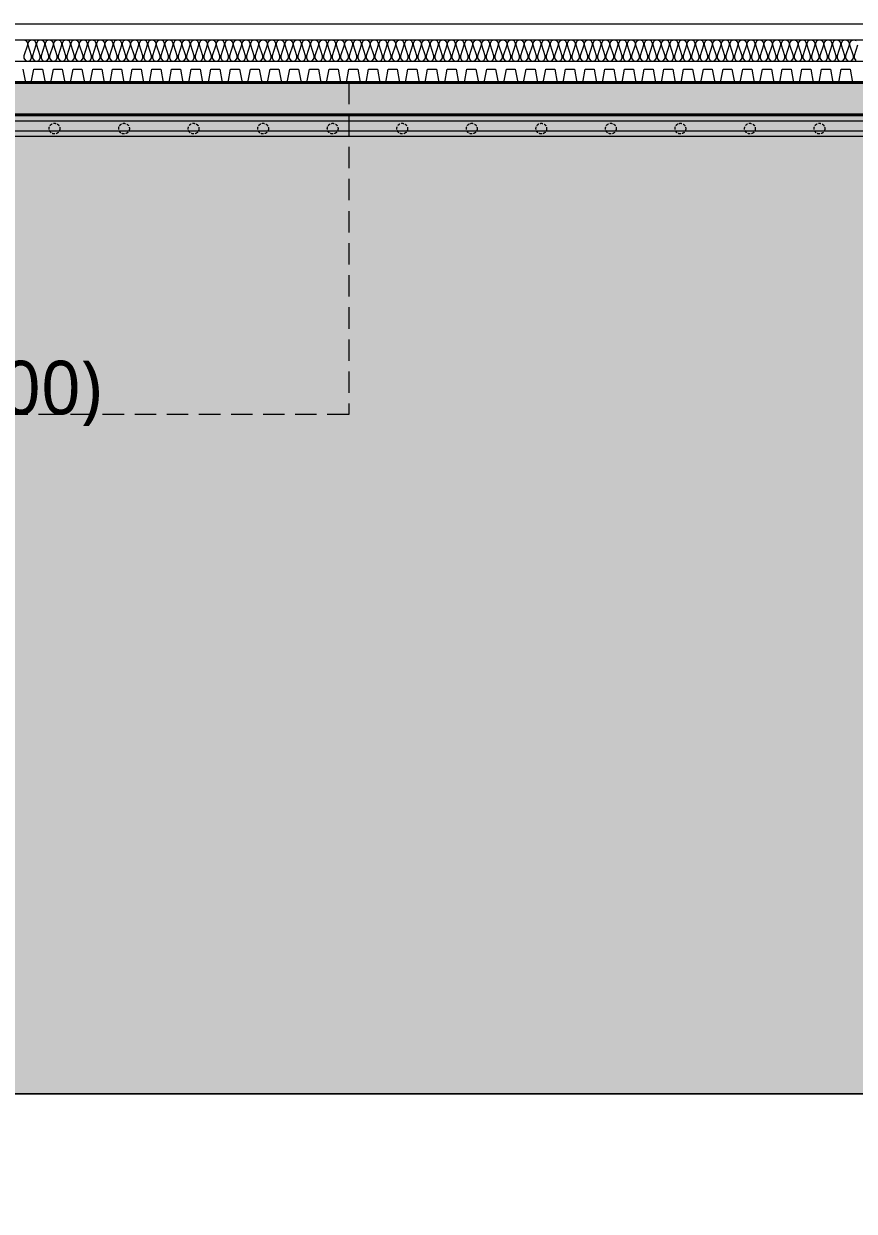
# Model space of a CAD drawing. Header units: millimetres. Extents: x 0 to 420000, y 0 to 297000.
# Drawn here: x 199975 to 207738, y 147403 to 158500 of the extents above; entities that cross this region are included whole.
import ezdxf
from ezdxf.enums import TextEntityAlignment as Align

# ---------------------------------------------------------------- set-up
doc = ezdxf.new("R2010")
doc.units = ezdxf.units.MM
doc.linetypes.add('CEN', pattern=[62, 60, -1, 0, -1])
doc.linetypes.add('HIDDEN', pattern=[0.375, 0.25, -0.125])
for name, color, linetype, lineweight in [('A-AXIS-LINE', 1, 'CEN', 15), ('A-CONC-LIN1', 2, 'Continuous', 40), ('A-SECT-LIN3', 255, 'Continuous', 18), ('A-XXXX-DRBD', 9, 'Continuous', 20), ('A-XXXX-FIN2', 6, 'Continuous', 20), ('A-XXXX-HATC', 8, 'Continuous', 18), ('A-XXXX-HID', 8, 'HIDDEN', 18), ('A-XXXX-INSL2', 8, 'Continuous', 18)]:
    doc.layers.add(name, color=color, linetype=linetype, lineweight=lineweight)
doc.layers.add('A-CONC-SOLD', color=253, linetype='CEN')
doc.layers.add('A-XXXX-SOLD', color=252, linetype='Continuous')
doc.layers.add('A-XXXX-NPLT', color=144, linetype='Continuous', lineweight=15, plot=False)
doc.styles.add('맑은고딕', font='')
doc.styles.get('맑은고딕').set_extended_font_data('Malgun Gothic')
pattern_1 = [(0, (40, -50), (200, 200), [60, -140]), (0, (160, -30), (200, 200), [50, -150]), (0, (150, -20), (200, 200), [40, -160]), (0, (90, 30), (200, 200), [30, -30, 40, -100]), (0, (90, 40), (200, 200), [40, -10, 50, -100]), (0, (0, 80), (200, 200), [50, -150]), (0, (190, 90), (200, 200), [50, -150]), (90, (0, -10), (-200, 200), [30, -170]), (90, (30, 140), (-200, 200), [20, -180]), (90, (40, -50), (-200, 200), [30, -170]), (90, (60, 130), (-200, 200), [10, -190]), (90, (70, 50), (-200, 200), [30, -170]), (90, (90, -20), (-200, 200), [50, -150]), (90, (110, 120), (-200, 200), [30, -170]), (90, (130, 40), (-200, 200), [40, -160]), (90, (140, 40), (-200, 200), [40, -160]), (90, (160, -50), (-200, 200), [20, -180]), (90, (190, -20), (-200, 200), [50, -150]), (45, (20, -30), (0, 200), [84.8528, -197.98991]), (45, (40, -20), (0, 200), [42.4264, -240.41631]), (45, (130, 90), (0, 200), [56.56854, -226.27417]), (45, (130, 100), (0, 200), [42.4264, -240.41631]), (135, (60, 80), (-200, 2e-14), [14.1422, -268.70051]), (135, (20, -30), (-200, 2e-14), [28.2842, -254.55851]), (135, (80, 30), (-200, 2e-14), [28.2842, -254.55851]), (135, (130, 80), (-200, 2e-14), [28.2842, -254.55851]), (135, (190, 120), (-200, 2e-14), [42.4264, -240.41631]), (135, (190, 110), (-200, 2e-14), [28.2842, -254.55851]), (135, (180, 130), (-200, 2e-14), [28.2842, -254.55851]), (135, (120, -50), (-200, 2e-14), [42.4264, -240.41631]), (26.56505, (180, 70), (200, 8e-08), [22.36, -424.8536]), (26.56505, (130, 20), (200, 8e-08), [22.36, -424.8536]), (26.56505, (60, 80), (200, 8e-08), [44.72, -402.4936]), (26.56505, (70, 130), (200, 8e-08), [44.72, -402.4936]), (26.56505, (70, 80), (200, 8e-08), [44.72, -402.4936]), (26.56505, (190, 120), (200, 8e-08), [44.72, -402.4936]), (26.56505, (0, 20), (200, 8e-08), [67.082, -380.1316]), (26.56505, (0, 30), (200, 8e-08), [67.082, -380.1316]), (26.56505, (0, 110), (200, 8e-08), [67.082, -380.1316]), (63.43495, (100, 100), (1e-08, 200), [22.36, -424.8536]), (63.43495, (190, 90), (1e-08, 200), [22.36, -268.333595, 44.72, -111.8]), (63.43495, (170, 70), (1e-08, 200), [44.72, -402.4936]), (63.43495, (50, 90), (1e-08, 200), [44.72, -402.4936]), (63.43495, (40, 90), (1e-08, 200), [44.72, -402.4936]), (63.43495, (110, 110), (1e-08, 200), [67.082, -380.1316]), (116.56505, (60, 60), (-8e-08, 200), [22.36, -424.8536]), (116.56505, (190, 40), (-8e-08, 200), [22.36, -424.8536]), (116.56505, (150, -20), (-8e-08, 200), [44.72, -402.4936]), (116.56505, (140, -10), (-8e-08, 200), [44.72, -402.4936]), (116.56505, (160, 130), (-8e-08, 200), [44.72, -402.4936]), (116.56505, (0, 30), (-8e-08, 200), [44.72, -402.4936]), (116.56505, (100, -50), (-8e-08, 200), [67.082, -380.1316]), (153.43495, (170, 70), (-200, 1e-08), [44.72, -402.4936]), (153.43495, (180, 60), (-200, 1e-08), [44.72, -402.4936]), (153.43495, (30, -40), (-200, 1e-08), [22.36, -424.8536]), (153.43495, (90, 40), (-200, 1e-08), [22.36, -424.8536]), (153.43495, (130, 100), (-200, 1e-08), [22.36, -424.8536])]

# ---------------------------------------------------------------- blocks, each defined once
blk = doc.blocks.new('axis(220316)')
at = {"layer": 'A-AXIS-LINE', "ltscale": 1000}
for p, q in [((4631788.1, -441118.7), (4955413.1, -441118.7)), ((4631788.1, -442118.7), (4955413.1, -442118.7))]:
    blk.add_line(p, q, dxfattribs=at)
blk = doc.blocks.new('횡지하층')
at = {"layer": 'A-CONC-SOLD'}
h = blk.add_hatch(color=256, dxfattribs=at)
h.dxf.hatch_style = 1
h.paths.add_polyline_path([(4890651, -238161), (4890251, -238161), (4890251, -237111), (4890101, -237111), (4890101, -237361), (4889651, -237361), (4889651, -238361), (4889601, -238361), (4889601, -239061), (4889951, -239061), (4889951, -247661), (4889201, -247661), (4889201, -247111), (4889001, -247111), (4889001, -247661), (4758201, -247661), (4758201, -247111), (4758001, -247111), (4758001, -247661), (4757251, -247661), (4757251, -239061), (4757601, -239061), (4757601, -238361), (4757551, -238361), (4757551, -237361), (4757101, -237361), (4757101, -237111), (4756951, -237111), (4756951, -238161), (4756551, -238161), (4756551, -247961), (4890651, -247961)])
at = {"layer": 'A-CONC-LIN1'}
for points in [[(4756551, -247961), (4756551, -238161), (4756951, -238161), (4756951, -237111), (4757101, -237111), (4757101, -237361), (4757551, -237361), (4757551, -238361), (4757601, -238361), (4757601, -239061), (4757251, -239061), (4757251, -247661), (4758001, -247661), (4758001, -247111), (4758201, -247111), (4758201, -247661), (4889001, -247661)], [(4890651, -247961), (4756551, -247961)]]:
    blk.add_lwpolyline(points, dxfattribs=at)
at = {"layer": 'A-XXXX-DRBD'}
blk.add_lwpolyline([(4801555, -247536), (4801579, -247661), (4801633, -247661), (4801656, -247536), (4801739, -247536), (4801763, -247661), (4801817, -247661), (4801841, -247536), (4801923, -247536), (4801947, -247661), (4802001, -247661), (4802025, -247536), (4802107, -247536), (4802131, -247661), (4802185, -247661), (4802209, -247536), (4802292, -247536), (4802315, -247661), (4802370, -247661), (4802393, -247536), (4802476, -247536), (4802499, -247661), (4802554, -247661), (4802577, -247536), (4802660, -247536), (4802683, -247661), (4802738, -247661), (4802761, -247536), (4802844, -247536), (4802867, -247661), (4802922, -247661), (4802945, -247536), (4803028, -247536), (4803051, -247661), (4803106, -247661), (4803129, -247536), (4803212, -247536), (4803235, -247661), (4803290, -247661), (4803313, -247536), (4803396, -247536), (4803419, -247661), (4803474, -247661), (4803497, -247536), (4803580, -247536), (4803604, -247661), (4803658, -247661), (4803681, -247536), (4803764, -247536), (4803788, -247661), (4803842, -247661), (4803866, -247536), (4803948, -247536), (4803972, -247661), (4804026, -247661), (4804050, -247536), (4804132, -247536), (4804156, -247661), (4804210, -247661), (4804234, -247536), (4804317, -247536), (4804340, -247661), (4804394, -247661), (4804418, -247536), (4804501, -247536), (4804524, -247661), (4804579, -247661), (4804602, -247536), (4804685, -247536), (4804708, -247661), (4804763, -247661), (4804786, -247536), (4804869, -247536), (4804892, -247661), (4804947, -247661), (4804970, -247536), (4805053, -247536), (4805076, -247661), (4805131, -247661), (4805154, -247536), (4805237, -247536), (4805260, -247661), (4805315, -247661), (4805338, -247536), (4805421, -247536), (4805444, -247661), (4805499, -247661), (4805522, -247536), (4805605, -247536), (4805628, -247661), (4805683, -247661), (4805706, -247536), (4805789, -247536), (4805813, -247661), (4805867, -247661), (4805891, -247536), (4805973, -247536), (4805997, -247661), (4806051, -247661), (4806075, -247536), (4806157, -247536), (4806181, -247661), (4806235, -247661), (4806259, -247536), (4806342, -247536), (4806365, -247661), (4806419, -247661), (4806443, -247536), (4806526, -247536), (4806549, -247661), (4806604, -247661), (4806627, -247536), (4806710, -247536), (4806733, -247661), (4806788, -247661), (4806811, -247536), (4806894, -247536), (4806917, -247661), (4806972, -247661), (4806995, -247536), (4807078, -247536), (4807101, -247661), (4807156, -247661), (4807179, -247536), (4807262, -247536), (4807285, -247661), (4807340, -247661), (4807363, -247536), (4807446, -247536), (4807469, -247661), (4807524, -247661), (4807547, -247536), (4807630, -247536), (4807653, -247661), (4807708, -247661), (4807731, -247536), (4807814, -247536), (4807838, -247661), (4807892, -247661), (4807916, -247536), (4807998, -247536), (4808022, -247661), (4808076, -247661), (4808100, -247536), (4808182, -247536), (4808206, -247661), (4808260, -247661), (4808284, -247536), (4808367, -247536), (4808390, -247661), (4808444, -247661), (4808468, -247536), (4808551, -247536), (4808574, -247661), (4808629, -247661), (4808652, -247536), (4808735, -247536), (4808758, -247661), (4808813, -247661), (4808836, -247536), (4808919, -247536), (4808942, -247661), (4808997, -247661), (4809020, -247536), (4809103, -247536), (4809126, -247661), (4809181, -247661), (4809204, -247536), (4809287, -247536), (4809310, -247661), (4809365, -247661)], dxfattribs=at)
at = {"layer": 'A-XXXX-FIN2'}
blk.add_line((4758351, -247111), (4888851, -247111), dxfattribs=at)
at = {"layer": 'A-XXXX-INSL2'}
for p, q in [((4758201, -247261), (4889001, -247261)), ((4758201, -247461), (4889001, -247461))]:
    blk.add_line(p, q, dxfattribs=at)
for points in [[(4801561, -247261), (4801583, -247269), (4801597, -247289), (4801597, -247311), (4801565, -247411), (4801565, -247433), (4801579, -247453), (4801601, -247461), (4801623, -247453), (4801637, -247433), (4801637, -247411), (4801605, -247311), (4801605, -247289), (4801619, -247269), (4801641, -247261), (4801663, -247269), (4801677, -247289), (4801677, -247311), (4801645, -247411), (4801645, -247433), (4801659, -247453), (4801681, -247461), (4801703, -247453), (4801717, -247433), (4801717, -247411), (4801685, -247311), (4801685, -247289), (4801699, -247269), (4801721, -247261), (4801743, -247269), (4801757, -247289), (4801757, -247311), (4801725, -247411), (4801725, -247433), (4801739, -247453), (4801761, -247461), (4801783, -247453), (4801797, -247433), (4801797, -247411), (4801765, -247311), (4801765, -247289), (4801779, -247269), (4801801, -247261), (4801823, -247269), (4801837, -247289), (4801837, -247311), (4801805, -247411), (4801805, -247433), (4801819, -247453), (4801841, -247461), (4801863, -247453), (4801877, -247433), (4801877, -247411), (4801845, -247311), (4801845, -247289), (4801859, -247269), (4801881, -247261), (4801903, -247269), (4801917, -247289), (4801917, -247311), (4801885, -247411), (4801885, -247433), (4801899, -247453), (4801921, -247461), (4801943, -247453), (4801957, -247433), (4801957, -247411), (4801925, -247311), (4801925, -247289), (4801939, -247269), (4801961, -247261), (4801983, -247269), (4801997, -247289), (4801997, -247311), (4801965, -247411), (4801965, -247433), (4801979, -247453), (4802001, -247461), (4802023, -247453), (4802037, -247433), (4802037, -247411), (4802005, -247311), (4802005, -247289), (4802019, -247269), (4802041, -247261), (4802063, -247269), (4802077, -247289), (4802077, -247311), (4802045, -247411), (4802045, -247433), (4802059, -247453), (4802081, -247461), (4802103, -247453), (4802117, -247433), (4802117, -247411), (4802085, -247311), (4802085, -247289), (4802099, -247269), (4802121, -247261), (4802143, -247269), (4802157, -247289), (4802157, -247311), (4802125, -247411), (4802125, -247433), (4802139, -247453), (4802161, -247461), (4802183, -247453), (4802197, -247433), (4802197, -247411), (4802165, -247311), (4802165, -247289), (4802179, -247269), (4802201, -247261), (4802223, -247269), (4802237, -247289), (4802237, -247311), (4802205, -247411), (4802205, -247433), (4802219, -247453), (4802241, -247461), (4802263, -247453), (4802277, -247433), (4802277, -247411), (4802245, -247311), (4802245, -247289), (4802259, -247269), (4802281, -247261), (4802303, -247269), (4802317, -247289), (4802317, -247311), (4802285, -247411), (4802285, -247433), (4802299, -247453), (4802321, -247461), (4802343, -247453), (4802357, -247433), (4802357, -247411), (4802325, -247311), (4802325, -247289), (4802339, -247269), (4802361, -247261), (4802383, -247269), (4802397, -247289), (4802397, -247311), (4802365, -247411), (4802365, -247433), (4802379, -247453), (4802401, -247461), (4802423, -247453), (4802437, -247433), (4802437, -247411), (4802405, -247311), (4802405, -247289), (4802419, -247269), (4802441, -247261), (4802463, -247269), (4802477, -247289), (4802477, -247311), (4802445, -247411), (4802445, -247433), (4802459, -247453), (4802481, -247461), (4802503, -247453), (4802517, -247433), (4802517, -247411), (4802485, -247311), (4802485, -247289), (4802499, -247269), (4802521, -247261), (4802543, -247269), (4802557, -247289), (4802557, -247311), (4802525, -247411), (4802525, -247433), (4802539, -247453), (4802561, -247461), (4802583, -247453), (4802597, -247433), (4802597, -247411), (4802565, -247311), (4802565, -247289), (4802579, -247269), (4802601, -247261), (4802623, -247269), (4802637, -247289), (4802637, -247311), (4802605, -247411), (4802605, -247433), (4802619, -247453), (4802641, -247461), (4802663, -247453), (4802677, -247433), (4802677, -247411), (4802645, -247311), (4802645, -247289), (4802659, -247269), (4802681, -247261), (4802703, -247269), (4802717, -247289), (4802717, -247311), (4802685, -247411), (4802685, -247433), (4802699, -247453), (4802721, -247461), (4802743, -247453), (4802757, -247433), (4802757, -247411), (4802725, -247311), (4802725, -247289), (4802739, -247269), (4802761, -247261), (4802783, -247269), (4802797, -247289), (4802797, -247311), (4802765, -247411), (4802765, -247433), (4802779, -247453), (4802801, -247461), (4802823, -247453), (4802837, -247433), (4802837, -247411), (4802805, -247311), (4802805, -247289), (4802819, -247269), (4802841, -247261), (4802863, -247269), (4802877, -247289), (4802877, -247311), (4802845, -247411), (4802845, -247433), (4802859, -247453), (4802881, -247461), (4802903, -247453), (4802917, -247433), (4802917, -247411), (4802885, -247311), (4802885, -247289), (4802899, -247269), (4802921, -247261), (4802943, -247269), (4802957, -247289), (4802957, -247311), (4802925, -247411), (4802925, -247433), (4802939, -247453), (4802961, -247461), (4802983, -247453), (4802997, -247433), (4802997, -247411), (4802965, -247311), (4802965, -247289), (4802979, -247269), (4803001, -247261), (4803023, -247269), (4803037, -247289), (4803037, -247311), (4803005, -247411), (4803005, -247433), (4803019, -247453), (4803041, -247461), (4803063, -247453), (4803077, -247433), (4803077, -247411), (4803045, -247311), (4803045, -247289), (4803059, -247269), (4803081, -247261), (4803103, -247269), (4803117, -247289), (4803117, -247311), (4803085, -247411), (4803085, -247433), (4803099, -247453), (4803121, -247461), (4803143, -247453), (4803157, -247433), (4803157, -247411), (4803125, -247311), (4803125, -247289), (4803139, -247269), (4803161, -247261), (4803183, -247269), (4803197, -247289), (4803197, -247311), (4803165, -247411), (4803165, -247433), (4803179, -247453), (4803201, -247461), (4803223, -247453), (4803237, -247433), (4803237, -247411), (4803205, -247311), (4803205, -247289), (4803219, -247269), (4803241, -247261), (4803263, -247269), (4803277, -247289), (4803277, -247311), (4803245, -247411), (4803245, -247433), (4803259, -247453), (4803281, -247461), (4803303, -247453), (4803317, -247433), (4803317, -247411), (4803285, -247311), (4803285, -247289), (4803299, -247269), (4803321, -247261), (4803343, -247269), (4803357, -247289), (4803357, -247311), (4803325, -247411), (4803325, -247433), (4803339, -247453), (4803361, -247461), (4803383, -247453), (4803397, -247433), (4803397, -247411), (4803365, -247311), (4803365, -247289), (4803379, -247269), (4803401, -247261), (4803423, -247269), (4803437, -247289), (4803437, -247311), (4803405, -247411), (4803405, -247433), (4803419, -247453), (4803441, -247461), (4803463, -247453), (4803477, -247433), (4803477, -247411), (4803445, -247311), (4803445, -247289), (4803459, -247269), (4803481, -247261), (4803503, -247269), (4803517, -247289), (4803517, -247311), (4803485, -247411), (4803485, -247433), (4803499, -247453), (4803521, -247461), (4803543, -247453), (4803557, -247433), (4803557, -247411), (4803525, -247311), (4803525, -247289), (4803539, -247269), (4803561, -247261), (4803583, -247269), (4803597, -247289), (4803597, -247311), (4803565, -247411), (4803565, -247433), (4803579, -247453), (4803601, -247461), (4803623, -247453), (4803637, -247433), (4803637, -247411), (4803605, -247311), (4803605, -247289), (4803619, -247269), (4803641, -247261), (4803663, -247269), (4803677, -247289), (4803677, -247311), (4803645, -247411), (4803645, -247433), (4803659, -247453), (4803681, -247461), (4803703, -247453), (4803717, -247433), (4803717, -247411), (4803685, -247311), (4803685, -247289), (4803699, -247269), (4803721, -247261), (4803743, -247269), (4803757, -247289), (4803757, -247311), (4803725, -247411), (4803725, -247433), (4803739, -247453), (4803761, -247461), (4803783, -247453), (4803797, -247433), (4803797, -247411), (4803765, -247311), (4803765, -247289), (4803779, -247269), (4803801, -247261), (4803823, -247269), (4803837, -247289), (4803837, -247311), (4803805, -247411), (4803805, -247433), (4803819, -247453), (4803841, -247461), (4803863, -247453), (4803877, -247433), (4803877, -247411), (4803845, -247311), (4803845, -247289), (4803859, -247269), (4803881, -247261), (4803903, -247269), (4803917, -247289), (4803917, -247311), (4803885, -247411), (4803885, -247433), (4803899, -247453), (4803921, -247461), (4803943, -247453), (4803957, -247433), (4803957, -247411), (4803925, -247311), (4803925, -247289), (4803939, -247269), (4803961, -247261), (4803983, -247269), (4803997, -247289), (4803997, -247311), (4803965, -247411), (4803965, -247433), (4803979, -247453), (4804001, -247461), (4804023, -247453), (4804037, -247433), (4804037, -247411), (4804005, -247311), (4804005, -247289), (4804019, -247269), (4804041, -247261), (4804063, -247269), (4804077, -247289), (4804077, -247311), (4804045, -247411), (4804045, -247433), (4804059, -247453), (4804081, -247461), (4804103, -247453), (4804117, -247433), (4804117, -247411), (4804085, -247311), (4804085, -247289), (4804099, -247269), (4804121, -247261), (4804143, -247269), (4804157, -247289), (4804157, -247311), (4804125, -247411), (4804125, -247433), (4804139, -247453), (4804161, -247461), (4804183, -247453), (4804197, -247433), (4804197, -247411), (4804165, -247311), (4804165, -247289), (4804179, -247269), (4804201, -247261), (4804223, -247269), (4804237, -247289), (4804237, -247311), (4804205, -247411), (4804205, -247433), (4804219, -247453), (4804241, -247461), (4804263, -247453), (4804277, -247433), (4804277, -247411), (4804245, -247311), (4804245, -247289), (4804259, -247269), (4804281, -247261), (4804303, -247269), (4804317, -247289), (4804317, -247311), (4804285, -247411), (4804285, -247433), (4804299, -247453), (4804321, -247461), (4804343, -247453), (4804357, -247433), (4804357, -247411), (4804325, -247311), (4804325, -247289), (4804339, -247269), (4804361, -247261), (4804383, -247269), (4804397, -247289), (4804397, -247311), (4804365, -247411), (4804365, -247433), (4804379, -247453), (4804401, -247461), (4804423, -247453), (4804437, -247433), (4804437, -247411), (4804405, -247311), (4804405, -247289), (4804419, -247269), (4804441, -247261), (4804463, -247269), (4804477, -247289), (4804477, -247311), (4804445, -247411), (4804445, -247433), (4804459, -247453), (4804481, -247461), (4804503, -247453), (4804517, -247433), (4804517, -247411), (4804485, -247311), (4804485, -247289), (4804499, -247269), (4804521, -247261), (4804543, -247269), (4804557, -247289), (4804557, -247311), (4804525, -247411), (4804525, -247433), (4804539, -247453), (4804561, -247461), (4804583, -247453), (4804597, -247433), (4804597, -247411), (4804565, -247311), (4804565, -247289), (4804579, -247269), (4804601, -247261), (4804623, -247269), (4804637, -247289), (4804637, -247311), (4804605, -247411), (4804605, -247433), (4804619, -247453), (4804641, -247461), (4804663, -247453), (4804677, -247433), (4804677, -247411), (4804645, -247311), (4804645, -247289), (4804659, -247269), (4804681, -247261), (4804703, -247269), (4804717, -247289), (4804717, -247311), (4804685, -247411), (4804685, -247433), (4804699, -247453), (4804721, -247461), (4804743, -247453), (4804757, -247433), (4804757, -247411), (4804725, -247311), (4804725, -247289), (4804739, -247269), (4804761, -247261), (4804783, -247269), (4804797, -247289), (4804797, -247311), (4804765, -247411), (4804765, -247433), (4804779, -247453), (4804801, -247461), (4804823, -247453), (4804837, -247433), (4804837, -247411), (4804805, -247311), (4804805, -247289), (4804819, -247269), (4804841, -247261), (4804863, -247269), (4804877, -247289), (4804877, -247311), (4804845, -247411), (4804845, -247433), (4804859, -247453), (4804881, -247461), (4804903, -247453), (4804917, -247433), (4804917, -247411), (4804885, -247311), (4804885, -247289), (4804899, -247269), (4804921, -247261), (4804943, -247269), (4804957, -247289), (4804957, -247311), (4804925, -247411), (4804925, -247433), (4804939, -247453), (4804961, -247461), (4804983, -247453), (4804997, -247433), (4804997, -247411), (4804965, -247311), (4804965, -247289), (4804979, -247269), (4805001, -247261), (4805023, -247269), (4805037, -247289), (4805037, -247311), (4805005, -247411), (4805005, -247433), (4805019, -247453), (4805041, -247461), (4805063, -247453), (4805077, -247433), (4805077, -247411), (4805045, -247311), (4805045, -247289), (4805059, -247269), (4805081, -247261), (4805103, -247269), (4805117, -247289), (4805117, -247311), (4805085, -247411), (4805085, -247433), (4805099, -247453), (4805121, -247461), (4805143, -247453), (4805157, -247433), (4805157, -247411), (4805125, -247311), (4805125, -247289), (4805139, -247269), (4805161, -247261), (4805183, -247269), (4805197, -247289), (4805197, -247311), (4805165, -247411), (4805165, -247433), (4805179, -247453), (4805201, -247461), (4805223, -247453), (4805237, -247433), (4805237, -247411), (4805205, -247311), (4805205, -247289), (4805219, -247269), (4805241, -247261), (4805263, -247269), (4805277, -247289), (4805277, -247311), (4805245, -247411), (4805245, -247433), (4805259, -247453), (4805281, -247461), (4805303, -247453), (4805317, -247433), (4805317, -247411), (4805285, -247311), (4805285, -247289), (4805299, -247269), (4805321, -247261), (4805343, -247269), (4805357, -247289), (4805357, -247311), (4805325, -247411), (4805325, -247433), (4805339, -247453), (4805361, -247461), (4805383, -247453), (4805397, -247433), (4805397, -247411), (4805365, -247311), (4805365, -247289), (4805379, -247269), (4805401, -247261), (4805423, -247269), (4805437, -247289), (4805437, -247311), (4805405, -247411), (4805405, -247433), (4805419, -247453), (4805441, -247461), (4805463, -247453), (4805477, -247433), (4805477, -247411), (4805445, -247311), (4805445, -247289), (4805459, -247269), (4805481, -247261), (4805503, -247269), (4805517, -247289), (4805517, -247311), (4805485, -247411), (4805485, -247433), (4805499, -247453), (4805521, -247461), (4805543, -247453), (4805557, -247433), (4805557, -247411), (4805525, -247311), (4805525, -247289), (4805539, -247269), (4805561, -247261), (4805583, -247269), (4805597, -247289), (4805597, -247311), (4805565, -247411), (4805565, -247433), (4805579, -247453), (4805601, -247461), (4805623, -247453), (4805637, -247433), (4805637, -247411), (4805605, -247311), (4805605, -247289), (4805619, -247269), (4805641, -247261), (4805663, -247269), (4805677, -247289), (4805677, -247311), (4805645, -247411), (4805645, -247433), (4805659, -247453), (4805681, -247461), (4805703, -247453), (4805717, -247433), (4805717, -247411), (4805685, -247311), (4805685, -247289), (4805699, -247269), (4805721, -247261), (4805743, -247269), (4805757, -247289), (4805757, -247311), (4805725, -247411), (4805725, -247433), (4805739, -247453), (4805761, -247461), (4805783, -247453), (4805797, -247433), (4805797, -247411), (4805765, -247311), (4805765, -247289), (4805779, -247269), (4805801, -247261), (4805823, -247269), (4805837, -247289), (4805837, -247311), (4805805, -247411), (4805805, -247433), (4805819, -247453), (4805841, -247461), (4805863, -247453), (4805877, -247433), (4805877, -247411), (4805845, -247311), (4805845, -247289), (4805859, -247269), (4805881, -247261), (4805903, -247269), (4805917, -247289), (4805917, -247311), (4805885, -247411), (4805885, -247433), (4805899, -247453), (4805921, -247461), (4805943, -247453), (4805957, -247433), (4805957, -247411), (4805925, -247311), (4805925, -247289), (4805939, -247269), (4805961, -247261), (4805983, -247269), (4805997, -247289), (4805997, -247311), (4805965, -247411), (4805965, -247433), (4805979, -247453), (4806001, -247461), (4806023, -247453), (4806037, -247433), (4806037, -247411), (4806005, -247311), (4806005, -247289), (4806019, -247269), (4806041, -247261), (4806063, -247269), (4806077, -247289), (4806077, -247311), (4806045, -247411), (4806045, -247433), (4806059, -247453), (4806081, -247461), (4806103, -247453), (4806117, -247433), (4806117, -247411), (4806085, -247311), (4806085, -247289), (4806099, -247269), (4806121, -247261), (4806143, -247269), (4806157, -247289), (4806157, -247311), (4806125, -247411), (4806125, -247433), (4806139, -247453), (4806161, -247461), (4806183, -247453), (4806197, -247433), (4806197, -247411), (4806165, -247311), (4806165, -247289), (4806179, -247269), (4806201, -247261), (4806223, -247269), (4806237, -247289), (4806237, -247311), (4806205, -247411), (4806205, -247433), (4806219, -247453), (4806241, -247461), (4806263, -247453), (4806277, -247433), (4806277, -247411), (4806245, -247311), (4806245, -247289), (4806259, -247269), (4806281, -247261), (4806303, -247269), (4806317, -247289), (4806317, -247311), (4806285, -247411), (4806285, -247433), (4806299, -247453), (4806321, -247461), (4806343, -247453), (4806357, -247433), (4806357, -247411), (4806325, -247311), (4806325, -247289), (4806339, -247269), (4806361, -247261), (4806383, -247269), (4806397, -247289), (4806397, -247311), (4806365, -247411), (4806365, -247433), (4806379, -247453), (4806401, -247461), (4806423, -247453), (4806437, -247433), (4806437, -247411), (4806405, -247311), (4806405, -247289), (4806419, -247269), (4806441, -247261), (4806463, -247269), (4806477, -247289), (4806477, -247311), (4806445, -247411), (4806445, -247433), (4806459, -247453), (4806481, -247461), (4806503, -247453), (4806517, -247433), (4806517, -247411), (4806485, -247311), (4806485, -247289), (4806499, -247269), (4806521, -247261), (4806543, -247269), (4806557, -247289), (4806557, -247311), (4806525, -247411), (4806525, -247433), (4806539, -247453), (4806561, -247461), (4806583, -247453), (4806597, -247433), (4806597, -247411), (4806565, -247311), (4806565, -247289), (4806579, -247269), (4806601, -247261), (4806623, -247269), (4806637, -247289), (4806637, -247311), (4806605, -247411), (4806605, -247433), (4806619, -247453), (4806641, -247461), (4806663, -247453), (4806677, -247433), (4806677, -247411), (4806645, -247311), (4806645, -247289), (4806659, -247269), (4806681, -247261), (4806703, -247269), (4806717, -247289), (4806717, -247311), (4806685, -247411), (4806685, -247433), (4806699, -247453), (4806721, -247461), (4806743, -247453), (4806757, -247433), (4806757, -247411), (4806725, -247311), (4806725, -247289), (4806739, -247269), (4806761, -247261), (4806783, -247269), (4806797, -247289), (4806797, -247311), (4806765, -247411), (4806765, -247433), (4806779, -247453), (4806801, -247461), (4806823, -247453), (4806837, -247433), (4806837, -247411), (4806805, -247311), (4806805, -247289), (4806819, -247269), (4806841, -247261), (4806863, -247269), (4806877, -247289), (4806877, -247311), (4806845, -247411), (4806845, -247433), (4806859, -247453), (4806881, -247461), (4806903, -247453), (4806917, -247433), (4806917, -247411), (4806885, -247311), (4806885, -247289), (4806899, -247269), (4806921, -247261), (4806943, -247269), (4806957, -247289), (4806957, -247311), (4806925, -247411), (4806925, -247433), (4806939, -247453), (4806961, -247461), (4806983, -247453), (4806997, -247433), (4806997, -247411), (4806965, -247311), (4806965, -247289), (4806979, -247269), (4807001, -247261), (4807023, -247269), (4807037, -247289), (4807037, -247311), (4807005, -247411), (4807005, -247433), (4807019, -247453), (4807041, -247461), (4807063, -247453), (4807077, -247433), (4807077, -247411), (4807045, -247311), (4807045, -247289), (4807059, -247269), (4807081, -247261), (4807103, -247269), (4807117, -247289), (4807117, -247311), (4807085, -247411), (4807085, -247433), (4807099, -247453), (4807121, -247461), (4807143, -247453), (4807157, -247433), (4807157, -247411), (4807125, -247311), (4807125, -247289), (4807139, -247269), (4807161, -247261), (4807183, -247269), (4807197, -247289), (4807197, -247311), (4807165, -247411), (4807165, -247433), (4807179, -247453), (4807201, -247461), (4807223, -247453), (4807237, -247433), (4807237, -247411), (4807205, -247311), (4807205, -247289), (4807219, -247269), (4807241, -247261), (4807263, -247269), (4807277, -247289), (4807277, -247311), (4807245, -247411), (4807245, -247433), (4807259, -247453), (4807281, -247461), (4807303, -247453), (4807317, -247433), (4807317, -247411), (4807285, -247311), (4807285, -247289), (4807299, -247269), (4807321, -247261), (4807343, -247269), (4807357, -247289), (4807357, -247311), (4807325, -247411), (4807325, -247433), (4807339, -247453), (4807361, -247461), (4807383, -247453), (4807397, -247433), (4807397, -247411), (4807365, -247311), (4807365, -247289), (4807379, -247269), (4807401, -247261), (4807423, -247269), (4807437, -247289), (4807437, -247311), (4807405, -247411), (4807405, -247433), (4807419, -247453), (4807441, -247461), (4807463, -247453), (4807477, -247433), (4807477, -247411), (4807445, -247311), (4807445, -247289), (4807459, -247269), (4807481, -247261), (4807503, -247269), (4807517, -247289), (4807517, -247311), (4807485, -247411), (4807485, -247433), (4807499, -247453), (4807521, -247461), (4807543, -247453), (4807557, -247433), (4807557, -247411), (4807525, -247311), (4807525, -247289), (4807539, -247269), (4807561, -247261), (4807583, -247269), (4807597, -247289), (4807597, -247311), (4807565, -247411), (4807565, -247433), (4807579, -247453), (4807601, -247461), (4807623, -247453), (4807637, -247433), (4807637, -247411), (4807605, -247311), (4807605, -247289), (4807619, -247269), (4807641, -247261), (4807663, -247269), (4807677, -247289), (4807677, -247311), (4807645, -247411), (4807645, -247433), (4807659, -247453), (4807681, -247461), (4807703, -247453), (4807717, -247433), (4807717, -247411), (4807685, -247311), (4807685, -247289), (4807699, -247269), (4807721, -247261), (4807743, -247269), (4807757, -247289), (4807757, -247311), (4807725, -247411), (4807725, -247433), (4807739, -247453), (4807761, -247461), (4807783, -247453), (4807797, -247433), (4807797, -247411), (4807765, -247311), (4807765, -247289), (4807779, -247269), (4807801, -247261), (4807823, -247269), (4807837, -247289), (4807837, -247311), (4807805, -247411), (4807805, -247433), (4807819, -247453), (4807841, -247461), (4807863, -247453), (4807877, -247433), (4807877, -247411), (4807845, -247311), (4807845, -247289), (4807859, -247269), (4807881, -247261), (4807903, -247269), (4807917, -247289), (4807917, -247311), (4807885, -247411), (4807885, -247433), (4807899, -247453), (4807921, -247461), (4807943, -247453), (4807957, -247433), (4807957, -247411), (4807925, -247311), (4807925, -247289), (4807939, -247269), (4807961, -247261), (4807983, -247269), (4807997, -247289), (4807997, -247311), (4807965, -247411), (4807965, -247433), (4807979, -247453), (4808001, -247461), (4808023, -247453), (4808037, -247433), (4808037, -247411), (4808005, -247311), (4808005, -247289), (4808019, -247269), (4808041, -247261), (4808063, -247269), (4808077, -247289), (4808077, -247311), (4808045, -247411), (4808045, -247433), (4808059, -247453), (4808081, -247461), (4808103, -247453), (4808117, -247433), (4808117, -247411), (4808085, -247311), (4808085, -247289), (4808099, -247269), (4808121, -247261), (4808143, -247269), (4808157, -247289), (4808157, -247311), (4808125, -247411), (4808125, -247433), (4808139, -247453), (4808161, -247461), (4808183, -247453), (4808197, -247433), (4808197, -247411), (4808165, -247311), (4808165, -247289), (4808179, -247269), (4808201, -247261), (4808223, -247269), (4808237, -247289), (4808237, -247311), (4808205, -247411), (4808205, -247433), (4808219, -247453), (4808241, -247461), (4808263, -247453), (4808277, -247433), (4808277, -247411), (4808245, -247311), (4808245, -247289), (4808259, -247269), (4808281, -247261), (4808303, -247269), (4808317, -247289), (4808317, -247311), (4808285, -247411), (4808285, -247433), (4808299, -247453), (4808321, -247461), (4808343, -247453), (4808357, -247433), (4808357, -247411), (4808325, -247311), (4808325, -247289), (4808339, -247269), (4808361, -247261), (4808383, -247269), (4808397, -247289), (4808397, -247311), (4808365, -247411), (4808365, -247433), (4808379, -247453), (4808401, -247461), (4808423, -247453), (4808437, -247433), (4808437, -247411), (4808405, -247311), (4808405, -247289), (4808419, -247269), (4808441, -247261), (4808463, -247269), (4808477, -247289), (4808477, -247311), (4808445, -247411), (4808445, -247433), (4808459, -247453), (4808481, -247461), (4808503, -247453), (4808517, -247433), (4808517, -247411), (4808485, -247311), (4808485, -247289), (4808499, -247269), (4808521, -247261), (4808543, -247269), (4808557, -247289), (4808557, -247311), (4808525, -247411), (4808525, -247433), (4808539, -247453), (4808561, -247461), (4808583, -247453), (4808597, -247433), (4808597, -247411), (4808565, -247311), (4808565, -247289), (4808579, -247269), (4808601, -247261), (4808623, -247269), (4808637, -247289), (4808637, -247311), (4808605, -247411), (4808605, -247433), (4808619, -247453), (4808641, -247461), (4808663, -247453), (4808677, -247433), (4808677, -247411), (4808645, -247311), (4808645, -247289), (4808659, -247269), (4808681, -247261), (4808703, -247269), (4808717, -247289), (4808717, -247311), (4808685, -247411), (4808685, -247433), (4808699, -247453), (4808721, -247461), (4808743, -247453), (4808757, -247433), (4808757, -247411), (4808725, -247311), (4808725, -247289), (4808739, -247269), (4808761, -247261), (4808783, -247269), (4808797, -247289), (4808797, -247311), (4808765, -247411), (4808765, -247433), (4808779, -247453), (4808801, -247461), (4808823, -247453), (4808837, -247433), (4808837, -247411), (4808805, -247311), (4808805, -247289), (4808819, -247269), (4808841, -247261), (4808863, -247269), (4808877, -247289), (4808877, -247311), (4808845, -247411), (4808845, -247433), (4808859, -247453), (4808881, -247461), (4808903, -247453), (4808917, -247433), (4808917, -247411), (4808885, -247311), (4808885, -247289), (4808899, -247269), (4808921, -247261), (4808943, -247269), (4808957, -247289), (4808957, -247311), (4808925, -247411), (4808925, -247433), (4808939, -247453), (4808961, -247461), (4808983, -247453), (4808997, -247433), (4808997, -247411), (4808965, -247311), (4808965, -247289), (4808979, -247269), (4809001, -247261), (4809023, -247269), (4809037, -247289), (4809037, -247311), (4809005, -247411), (4809005, -247433), (4809019, -247453), (4809041, -247461), (4809063, -247453), (4809077, -247433), (4809077, -247411), (4809045, -247311), (4809045, -247289), (4809059, -247269), (4809081, -247261), (4809103, -247269), (4809117, -247289), (4809117, -247311), (4809085, -247411), (4809085, -247433), (4809099, -247453), (4809121, -247461), (4809143, -247453), (4809157, -247433), (4809157, -247411), (4809125, -247311), (4809125, -247289), (4809139, -247269), (4809161, -247261), (4809183, -247269), (4809197, -247289), (4809197, -247311), (4809165, -247411), (4809165, -247433), (4809179, -247453), (4809201, -247461), (4809223, -247453), (4809237, -247433), (4809237, -247411), (4809205, -247311), (4809205, -247289), (4809219, -247269), (4809241, -247261), (4809263, -247269), (4809277, -247289), (4809277, -247311), (4809245, -247411), (4809245, -247433), (4809259, -247453), (4809281, -247461), (4809303, -247453), (4809317, -247433), (4809317, -247411), (4809285, -247311), (4809285, -247289), (4809299, -247269), (4809321, -247261), (4809343, -247269)], [(4809357, -247311), (4809325, -247411), (4809325, -247433), (4809339, -247453)]]:
    blk.add_lwpolyline(points, dxfattribs=at)
blk = doc.blocks.new('PF1')
at = {"layer": 'A-XXXX-HID', "color": 0, "ltscale": 800}
blk.add_lwpolyline([(3000, 0), (3000, -3100), (-3000, -3100), (-3000, 0), (3000, 0)], dxfattribs=at)
at = {"layer": 'A-XXXX-NPLT', "style": '맑은고딕'}
blk.add_text('PF1(H:3100)', height=500, dxfattribs=at).set_placement((-1130, -2901), align=Align.MIDDLE)

msp = doc.modelspace()

# ---------------------------------------------------------------- hatches: boundary and pattern name
at = {"layer": 'A-XXXX-HATC'}
h = msp.add_hatch(dxfattribs=at)
h.set_pattern_fill('DOTS', color=256, scale=10)
h.set_pattern_definition([(0, (0, -50), (7.9375, 15.875), [0, -15.875])])
h.paths.add_polyline_path([(154962.5, 157650), (289062.5, 157650), (289062.5, 157590), (154962.5, 157590)])
h = msp.add_hatch(dxfattribs=at)
h.set_pattern_fill('돌01', color=256, scale=200)
h.set_pattern_definition(pattern_1)
h.paths.add_polyline_path([(289062.5, 157590), (154962.5, 157590), (154962.5, 157450), (289062.5, 157450)])
h = msp.add_hatch(dxfattribs=at)
h.set_pattern_fill('돌01', color=256, scale=200)
h.set_pattern_definition(pattern_1)
h.paths.add_polyline_path([(289062.5, 157590), (154962.5, 157590), (154962.5, 157450), (289062.5, 157450)])
at = {"layer": 'A-XXXX-HID'}
h = msp.add_hatch(dxfattribs=at)
h.set_pattern_fill('KHAT49', color=256, scale=10)
h.set_pattern_definition([(0, (7, 5.5), (10, 10), [0.5, -0.5, 1, -8]), (0, (3, 6), (10, 10), [2.5, -7.5]), (0, (2.5, 6.5), (10, 10), [2.5, -7.5]), (0, (7, 9), (10, 10), [0.5, -9.5]), (0, (2, 10), (10, 10), [1.5, -8.5]), (0, (2, 10.5), (10, 10), [1.5, -8.5]), (0, (8, 11), (10, 10), [3, -7]), (0, (7.5, 11.5), (10, 10), [3, -7]), (0, (5, 12.5), (10, 10), [1, -9]), (0, (5.5, 13), (10, 10), [0.5, -9.5]), (0, (1, 14), (10, 10), [0.5, -0.5, 0.5, -8.5]), (90, (1, 12), (-10, 10), [1.5, -8.5]), (90, (1.5, 8.5), (-10, 10), [0.5, -1, 0.5, -1, 2, -5]), (90, (2.5, 14.5), (-10, 10), [0.5, -9.5]), (90, (4, 10), (-10, 10), [0.5, -9.5]), (90, (4.5, 12.5), (-10, 10), [0.5, -9.5]), (90, (5.5, 7), (-10, 10), [1, -9]), (90, (6, 6.5), (-10, 10), [1.5, -8.5]), (90, (6.5, 12.5), (-10, 10), [1, -0.5, 1, -7.5]), (90, (7, 9.5), (-10, 10), [2, -8]), (90, (7.5, 9.5), (-10, 10), [1, -9]), (90, (8.5, 6), (-10, 10), [2, -8]), (90, (9, 6), (-10, 10), [1.5, -8.5]), (45, (5, 6.5), (0, 10), [0.7071067, -13.43502892]), (45, (6.5, 9), (0, 10), [0.7071067, -13.43502892]), (45, (7.5, 10.5), (0, 10), [0.7071067, -13.43502892]), (45, (0.5, 11.5), (0, 10), [0.7071067, -13.43502892]), (45, (1.5, 13.5), (0, 10), [0.7071067, -13.43502892]), (45, (6, 8), (0, 10), [1.41421, -12.72792562]), (45, (7, 14.5), (0, 10), [1.41421, -12.72792562]), (135, (6.5, 5), (-10, 1e-15), [1.41421, -12.72792562]), (135, (7, 5.5), (-10, 1e-15), [1.41421, -12.72792562]), (135, (8.5, 8), (-10, 1e-15), [1.41421, -12.72792562]), (135, (7, 11.5), (-10, 1e-15), [1.41421, -12.72792562]), (135, (7.5, 11.5), (-10, 1e-15), [1.41421, -12.72792562]), (135, (5.5, 8.5), (-10, 1e-15), [2.12132, -12.02081562]), (135, (9, 8), (-10, 1e-15), [2.12132, -12.02081562]), (135, (5.5, 8), (-10, 1e-15), [2.828427, -11.31370862]), (135, (1, 14), (-10, 1e-15), [2.828427, -11.31370862]), (135, (1, 13.5), (-10, 1e-15), [2.828427, -11.31370862]), (135, (1.5, 8), (-10, 1e-15), [0.7071067, -13.43502892]), (135, (1.5, 10.5), (-10, 1e-15), [0.7071067, -13.43502892]), (26.5650512, (7.5, 5.5), (10, 4e-09), [1.1180339, -21.2426458]), (26.5650512, (5.5, 8.5), (10, 4e-09), [1.1180339, -21.2426458]), (26.5650512, (9, 7.5), (10, 4e-09), [2.236068, -20.12461177]), (26.5650512, (9, 8), (10, 4e-09), [2.236068, -20.12461177]), (63.4349488, (6, 13), (5e-10, 10), [1.118, -11.18, 2.236, -7.82667977]), (63.4349488, (1, 9), (5e-10, 10), [1.1180339, -21.2426458]), (63.4349488, (2.5, 5), (5e-10, 10), [1.1180339, -21.2426458]), (63.4349488, (1.5, 9), (5e-10, 10), [1.1180339, -21.2426458]), (63.4349488, (6.5, 13.5), (5e-10, 10), [1.1180339, -21.2426458]), (63.4349488, (6, 13), (5e-10, 10), [1.1180339, -21.2426458]), (63.4349488, (4, 10.5), (5e-10, 10), [2.236068, -20.12461177]), (63.4349488, (3.5, 10.5), (5e-10, 10), [2.236068, -20.12461177]), (116.5650512, (2, 10.5), (-4e-09, 10), [1.1180339, -21.2426458]), (116.5650512, (2.5, 6), (-4e-09, 10), [2.236068, -20.12461177]), (116.5650512, (2.5, 6.5), (-4e-09, 10), [2.236068, -20.12461177]), (153.4349488, (4.5, 13), (-10, 5e-10), [2.236068, -20.12461177]), (153.4349488, (5.5, 13), (-10, 5e-10), [3.35410196, -19.0065778])])
h.paths.add_polyline_path([(154962.5, 157705), (154962.5, 157505), (289062.5, 157505), (289062.5, 157705)])
at = {"layer": 'A-XXXX-SOLD'}
h = msp.add_hatch(color=256, dxfattribs=at)
h.dxf.hatch_style = 1
edge = h.paths.add_edge_path()
edge.add_line((110962.5, 156300), (110962.5, 156300))
edge.add_line((110962.5, 156300), (110962.5, 167200))
edge.add_line((110962.5, 167200), (111512.5, 167200))
edge.add_line((111512.5, 167200), (111512.5, 167300))
edge.add_line((111512.5, 167300), (100372.7, 167300))
edge.add_line((100372.7, 167300), (100372.7, 167078.1))
edge.add_arc((94222.7, 81943.7), 85356.2, 85.868204, 94.131796)
edge.add_line((88072.7, 167078.1), (88072.7, 167300))
edge.add_line((88072.7, 167300), (50205.2, 167300))
edge.add_line((50205.2, 167300), (50205.2, 148500))
edge.add_line((50205.2, 148500), (373825, 148500))
edge.add_line((373825, 148500), (373825, 167100))
edge.add_arc((350657.4, -1174940.9), 1342240.9, 89.0110046, 91.0020244)
edge.add_line((327184.7, 167094.7), (327184.7, 167300))
edge.add_line((327184.7, 167300), (289062.5, 167300))
edge.add_line((289062.5, 167300), (289062.5, 157450))
edge.add_line((289062.5, 157450), (154962.5, 157450))
edge.add_line((154962.5, 157450), (154962.5, 167300))
edge.add_line((154962.5, 167300), (153912.5, 167300))
edge.add_line((153912.5, 167300), (153912.5, 158450))
edge.add_line((153912.5, 158450), (146148.2, 158450))
edge.add_line((146148.2, 158450), (145148.2, 157400))
edge.add_line((145148.2, 157400), (130911, 157400))
edge.add_line((130911, 157400), (129911, 156100))
edge.add_line((129911, 156100), (110962.5, 156100))
edge.add_line((110962.5, 156100), (110962.5, 156300))

# ---------------------------------------------------------------- linework, layer by layer
at = {"layer": 'A-SECT-LIN3'}
msp.add_lwpolyline([(154962.5, 157650), (289062.5, 157650), (289062.5, 157590), (154962.5, 157590)], close=True, dxfattribs=at)
at = {"layer": 'A-XXXX-HATC'}
msp.add_lwpolyline([(289062.5, 157590), (154962.5, 157590), (154962.5, 157450), (289062.5, 157450)], close=True, dxfattribs=at)
at = {"layer": 'A-XXXX-HID', "color": 0, "ltscale": 100}
for centre in [(200262.5, 157520), (200912.5, 157520), (201562.5, 157520), (202212.5, 157520), (202862.5, 157520), (203512.5, 157520), (204162.5, 157520), (204812.5, 157520), (205462.5, 157520), (206112.5, 157520), (206762.5, 157520), (207412.5, 157520)]:
    msp.add_circle(centre, 50, dxfattribs=at)
at = {"layer": 'A-XXXX-NPLT'}
msp.add_line((14450, 148500), (373825, 148500), dxfattribs=at)
for points in [[(337700, 282550), (78800, 282550), (78800, 148500), (337700, 148500)], [(337700, 148500), (78800, 148500), (78800, 14450), (337700, 14450)]]:
    msp.add_lwpolyline(points, close=True, dxfattribs=at)

# ---------------------------------------------------------------- block references
msp.add_blockref('PF1', (200012.5, 157950))
at = {"layer": 'A-AXIS-LINE'}
msp.add_blockref('axis(220316)', (-4581588.1, 599618.7), dxfattribs=at)
at = {"layer": 'A-CONC-LIN1'}
msp.add_blockref('횡지하층', (-4601588.1, 405611.1), dxfattribs=at)

doc.saveas('drawing.dxf')
